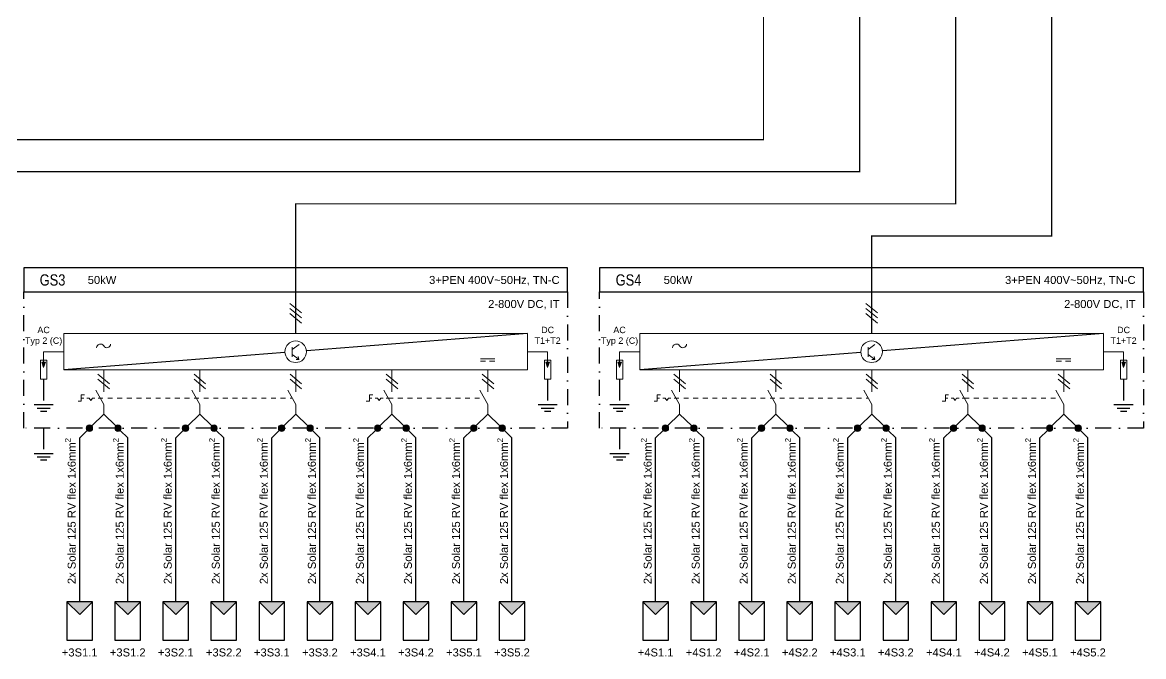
# Model space of a CAD drawing. Header units: millimetres. Extents: x -612 to 6794, y -5043 to 2163.
# Drawn here: x 1850.5 to 2200.7, y 875.4 to 1073.3 of the extents above; entities that cross this region are included whole.
import ezdxf
from ezdxf.enums import TextEntityAlignment as Align

# ---------------------------------------------------------------- set-up
doc = ezdxf.new("R2010")
doc.units = ezdxf.units.MM
doc.header["$MEASUREMENT"] = 0
for name, pattern in [('EPL_DASH', [1, 0.5, -0.5]), ('EPL_DASHLONGDOT', [1, 0.66, -0.12, 0.1, -0.12]), ('ČERCHOVANÁ', [1, 0.5, -0.25, 0, -0.25])]:
    doc.linetypes.add(name, pattern=pattern)
for name, color, linetype in [('22kV', 34, 'Continuous'), ('400V', 7, 'Continuous'), ('EV-Káble', 7, 'Continuous'), ('Kable', 7, 'Continuous'), ('LEGRAND', 7, 'Continuous')]:
    doc.layers.add(name, color=color, linetype=linetype)
doc.layers.add('EPLAN100', color=7, linetype='Continuous', lineweight=50)
doc.layers.add('EPLAN305', color=7, linetype='EPL_DASH', lineweight=25)
doc.styles.get("Standard").update_dxf_attribs({"font": 'arial.ttf'})
doc.styles.add('styl2', font='ARIALN.TTF', dxfattribs={"width": 0.85})

msp = doc.modelspace()

# ---------------------------------------------------------------- hatches: boundary and pattern name
at = {"layer": 'EPLAN305', "linetype": 'Continuous', "ltscale": 4}
for points in [[(1864.42, 892.49), (1868.42, 888.49), (1872.42, 892.49)], [(1879.42, 892.49), (1883.42, 888.49), (1887.42, 892.49)], [(1894.42, 892.49), (1898.42, 888.49), (1902.42, 892.49)], [(1909.42, 892.49), (1913.42, 888.49), (1917.42, 892.49)], [(1924.42, 892.49), (1928.42, 888.49), (1932.42, 892.49)], [(1939.42, 892.49), (1943.42, 888.49), (1947.42, 892.49)], [(1954.42, 892.49), (1958.42, 888.49), (1962.42, 892.49)], [(1969.42, 892.49), (1973.42, 888.49), (1977.42, 892.49)], [(1984.42, 892.49), (1988.42, 888.49), (1992.42, 892.49)], [(1999.42, 892.49), (2003.42, 888.49), (2007.42, 892.49)], [(2044.28, 892.49), (2048.28, 888.49), (2052.28, 892.49)], [(2059.28, 892.49), (2063.28, 888.49), (2067.28, 892.49)], [(2074.28, 892.49), (2078.28, 888.49), (2082.28, 892.49)], [(2089.28, 892.49), (2093.28, 888.49), (2097.28, 892.49)], [(2104.28, 892.49), (2108.28, 888.49), (2112.28, 892.49)], [(2119.28, 892.49), (2123.28, 888.49), (2127.28, 892.49)], [(2134.28, 892.49), (2138.28, 888.49), (2142.28, 892.49)], [(2149.28, 892.49), (2153.28, 888.49), (2157.28, 892.49)], [(2164.28, 892.49), (2168.28, 888.49), (2172.28, 892.49)], [(2179.28, 892.49), (2183.28, 888.49), (2187.28, 892.49)]]:
    msp.add_hatch(color=230, dxfattribs=at).paths.add_polyline_path(points, flags=0)
at = {"layer": 'EV-Káble', "transparency": 33554687}
h = msp.add_hatch(color=1, dxfattribs=at)
h.dxf.hatch_style = 1
h.paths.add_polyline_path([(1872.47, 946.66, 1), (1870.47, 946.66)])
h = msp.add_hatch(color=7, dxfattribs=at)
h.dxf.hatch_style = 1
h.paths.add_polyline_path([(1870.47, 946.66, 1), (1872.47, 946.66)])
h = msp.add_hatch(color=1, dxfattribs=at)
h.dxf.hatch_style = 1
h.paths.add_polyline_path([(1881.37, 946.66, 1), (1879.37, 946.66)])
h = msp.add_hatch(color=7, dxfattribs=at)
h.dxf.hatch_style = 1
h.paths.add_polyline_path([(1879.37, 946.66, 1), (1881.37, 946.66)])
h = msp.add_hatch(color=1, dxfattribs=at)
h.dxf.hatch_style = 1
h.paths.add_polyline_path([(1902.47, 946.66, 1), (1900.47, 946.66)])
h = msp.add_hatch(color=7, dxfattribs=at)
h.dxf.hatch_style = 1
h.paths.add_polyline_path([(1900.47, 946.66, 1), (1902.47, 946.66)])
h = msp.add_hatch(color=1, dxfattribs=at)
h.dxf.hatch_style = 1
h.paths.add_polyline_path([(1911.37, 946.66, 1), (1909.37, 946.66)])
h = msp.add_hatch(color=7, dxfattribs=at)
h.dxf.hatch_style = 1
h.paths.add_polyline_path([(1909.37, 946.66, 1), (1911.37, 946.66)])
h = msp.add_hatch(color=1, dxfattribs=at)
h.dxf.hatch_style = 1
h.paths.add_polyline_path([(1932.47, 946.66, 1), (1930.47, 946.66)])
h = msp.add_hatch(color=7, dxfattribs=at)
h.dxf.hatch_style = 1
h.paths.add_polyline_path([(1930.47, 946.66, 1), (1932.47, 946.66)])
h = msp.add_hatch(color=1, dxfattribs=at)
h.dxf.hatch_style = 1
h.paths.add_polyline_path([(1941.37, 946.66, 1), (1939.37, 946.66)])
h = msp.add_hatch(color=7, dxfattribs=at)
h.dxf.hatch_style = 1
h.paths.add_polyline_path([(1939.37, 946.66, 1), (1941.37, 946.66)])
h = msp.add_hatch(color=1, dxfattribs=at)
h.dxf.hatch_style = 1
h.paths.add_polyline_path([(1962.47, 946.66, 1), (1960.47, 946.66)])
h = msp.add_hatch(color=7, dxfattribs=at)
h.dxf.hatch_style = 1
h.paths.add_polyline_path([(1960.47, 946.66, 1), (1962.47, 946.66)])
h = msp.add_hatch(color=1, dxfattribs=at)
h.dxf.hatch_style = 1
h.paths.add_polyline_path([(1971.37, 946.66, 1), (1969.37, 946.66)])
h = msp.add_hatch(color=7, dxfattribs=at)
h.dxf.hatch_style = 1
h.paths.add_polyline_path([(1969.37, 946.66, 1), (1971.37, 946.66)])
h = msp.add_hatch(color=1, dxfattribs=at)
h.dxf.hatch_style = 1
h.paths.add_polyline_path([(1992.47, 946.66, 1), (1990.47, 946.66)])
h = msp.add_hatch(color=7, dxfattribs=at)
h.dxf.hatch_style = 1
h.paths.add_polyline_path([(1990.47, 946.66, 1), (1992.47, 946.66)])
h = msp.add_hatch(color=1, dxfattribs=at)
h.dxf.hatch_style = 1
h.paths.add_polyline_path([(2001.37, 946.66, 1), (1999.37, 946.66)])
h = msp.add_hatch(color=7, dxfattribs=at)
h.dxf.hatch_style = 1
h.paths.add_polyline_path([(1999.37, 946.66, 1), (2001.37, 946.66)])
h = msp.add_hatch(color=1, dxfattribs=at)
h.dxf.hatch_style = 1
h.paths.add_polyline_path([(2052.33, 946.66, 1), (2050.33, 946.66)])
h = msp.add_hatch(color=7, dxfattribs=at)
h.dxf.hatch_style = 1
h.paths.add_polyline_path([(2050.33, 946.66, 1), (2052.33, 946.66)])
h = msp.add_hatch(color=1, dxfattribs=at)
h.dxf.hatch_style = 1
h.paths.add_polyline_path([(2061.23, 946.66, 1), (2059.23, 946.66)])
h = msp.add_hatch(color=7, dxfattribs=at)
h.dxf.hatch_style = 1
h.paths.add_polyline_path([(2059.23, 946.66, 1), (2061.23, 946.66)])
h = msp.add_hatch(color=1, dxfattribs=at)
h.dxf.hatch_style = 1
h.paths.add_polyline_path([(2082.33, 946.66, 1), (2080.33, 946.66)])
h = msp.add_hatch(color=7, dxfattribs=at)
h.dxf.hatch_style = 1
h.paths.add_polyline_path([(2080.33, 946.66, 1), (2082.33, 946.66)])
h = msp.add_hatch(color=1, dxfattribs=at)
h.dxf.hatch_style = 1
h.paths.add_polyline_path([(2091.23, 946.66, 1), (2089.23, 946.66)])
h = msp.add_hatch(color=7, dxfattribs=at)
h.dxf.hatch_style = 1
h.paths.add_polyline_path([(2089.23, 946.66, 1), (2091.23, 946.66)])
h = msp.add_hatch(color=1, dxfattribs=at)
h.dxf.hatch_style = 1
h.paths.add_polyline_path([(2112.33, 946.66, 1), (2110.33, 946.66)])
h = msp.add_hatch(color=7, dxfattribs=at)
h.dxf.hatch_style = 1
h.paths.add_polyline_path([(2110.33, 946.66, 1), (2112.33, 946.66)])
h = msp.add_hatch(color=1, dxfattribs=at)
h.dxf.hatch_style = 1
h.paths.add_polyline_path([(2121.23, 946.66, 1), (2119.23, 946.66)])
h = msp.add_hatch(color=7, dxfattribs=at)
h.dxf.hatch_style = 1
h.paths.add_polyline_path([(2119.23, 946.66, 1), (2121.23, 946.66)])
h = msp.add_hatch(color=1, dxfattribs=at)
h.dxf.hatch_style = 1
h.paths.add_polyline_path([(2142.33, 946.66, 1), (2140.33, 946.66)])
h = msp.add_hatch(color=7, dxfattribs=at)
h.dxf.hatch_style = 1
h.paths.add_polyline_path([(2140.33, 946.66, 1), (2142.33, 946.66)])
h = msp.add_hatch(color=1, dxfattribs=at)
h.dxf.hatch_style = 1
h.paths.add_polyline_path([(2151.23, 946.66, 1), (2149.23, 946.66)])
h = msp.add_hatch(color=7, dxfattribs=at)
h.dxf.hatch_style = 1
h.paths.add_polyline_path([(2149.23, 946.66, 1), (2151.23, 946.66)])
h = msp.add_hatch(color=1, dxfattribs=at)
h.dxf.hatch_style = 1
h.paths.add_polyline_path([(2172.33, 946.66, 1), (2170.33, 946.66)])
h = msp.add_hatch(color=7, dxfattribs=at)
h.dxf.hatch_style = 1
h.paths.add_polyline_path([(2170.33, 946.66, 1), (2172.33, 946.66)])
h = msp.add_hatch(color=1, dxfattribs=at)
h.dxf.hatch_style = 1
h.paths.add_polyline_path([(2181.23, 946.66, 1), (2179.23, 946.66)])
h = msp.add_hatch(color=7, dxfattribs=at)
h.dxf.hatch_style = 1
h.paths.add_polyline_path([(2179.23, 946.66, 1), (2181.23, 946.66)])
at = {"layer": 'LEGRAND', "lineweight": 13}
for points in [[(1856.56, 967.24), (1857.76, 967.24), (1857.16, 965.54)], [(2013.95, 967.24), (2015.15, 967.24), (2014.55, 965.54)], [(2036.42, 967.24), (2037.62, 967.24), (2037.02, 965.54)], [(2193.81, 967.24), (2195.01, 967.24), (2194.41, 965.54)]]:
    msp.add_hatch(color=256, dxfattribs=at).paths.add_polyline_path(points, flags=0)

# ---------------------------------------------------------------- linework, layer by layer
for p, q in [((2008.29, 976.14), (1939.22, 970.78)), ((2188.15, 976.14), (2119.08, 970.78)), ((1932.49, 970.25), (1863.42, 964.89)), ((2112.35, 970.25), (2043.29, 964.89))]:
    msp.add_line(p, q)
at = {"lineweight": 13}
for p, q in [((1857.16, 970.51), (1863.42, 970.51)), ((2014.54, 970.51), (2008.29, 970.51)), ((2037.02, 970.51), (2043.28, 970.51)), ((2194.4, 970.51), (2188.15, 970.51))]:
    msp.add_line(p, q, dxfattribs=at)
at = {"linetype": 'EPL_DASH', "lineweight": 13, "ltscale": 3}
for p, q in [((1874.17, 956.03), (1934.67, 956.03)), ((1964.8, 956.03), (1994.81, 956.03)), ((2054.03, 956.03), (2114.53, 956.03)), ((2144.66, 956.03), (2174.67, 956.03))]:
    msp.add_line(p, q, dxfattribs=at)
at = {"layer": '22kV', "color": 0, "linetype": 'ČERCHOVANÁ', "ltscale": 10}
for points in [[(1850.93, 989.15), (2020.79, 989.15), (2020.79, 946.66), (1850.93, 946.66)], [(2030.79, 989.15), (2200.65, 989.15), (2200.65, 946.66), (2030.79, 946.66)]]:
    msp.add_lwpolyline(points, close=True, dxfattribs=at)
at = {"layer": '400V', "lineweight": 13}
for p, q in [((1934.06, 985.6), (1937.65, 982.59)), ((1934.06, 984.04), (1937.65, 981.03)), ((2113.92, 985.6), (2117.51, 982.59)), ((2113.92, 984.04), (2117.51, 981.03)), ((1934.06, 982.48), (1937.65, 979.46)), ((2113.92, 982.48), (2117.51, 979.46))]:
    msp.add_line(p, q, dxfattribs=at)
at = {"layer": '400V', "linetype": 'Continuous', "lineweight": 13, "ltscale": 4}
for p, q in [((1936.91, 972.76), (1934.81, 971.19)), ((1934.81, 971.94), (1934.81, 968.94)), ((2116.77, 972.76), (2114.67, 971.19)), ((2114.67, 971.94), (2114.67, 968.94)), ((1936.91, 968.11), (1934.81, 969.69)), ((1936.9, 968.11), (1935.97, 968.13)), ((1936.9, 968.11), (1936.66, 969.02)), ((1993.54, 968.29), (1998.04, 968.29)), ((1993.54, 967.54), (1995.19, 967.54)), ((1998.04, 967.54), (1996.39, 967.54)), ((2116.77, 968.11), (2114.67, 969.69)), ((2116.76, 968.11), (2115.83, 968.13)), ((2116.76, 968.11), (2116.52, 969.02)), ((2173.4, 968.29), (2177.9, 968.29)), ((2173.4, 967.54), (2175.05, 967.54)), ((2177.9, 967.54), (2176.25, 967.54))]:
    msp.add_line(p, q, dxfattribs=at)
at = {"layer": '400V', "color": 1, "lineweight": 13}
for p, q in [((1874.12, 963.51), (1877.72, 960.5)), ((1904.12, 963.51), (1907.72, 960.5)), ((1934.12, 963.51), (1937.72, 960.5)), ((1964.12, 963.51), (1967.72, 960.5)), ((1994.12, 963.51), (1997.72, 960.5)), ((2053.99, 963.51), (2057.58, 960.5)), ((2083.99, 963.51), (2087.58, 960.5)), ((2113.99, 963.51), (2117.58, 960.5)), ((2143.99, 963.51), (2147.58, 960.5)), ((2173.99, 963.51), (2177.58, 960.5)), ((1874.12, 961.95), (1877.72, 958.94)), ((1904.12, 961.95), (1907.72, 958.94)), ((1934.12, 961.95), (1937.72, 958.94)), ((1964.12, 961.95), (1967.72, 958.94)), ((1994.12, 961.95), (1997.72, 958.94)), ((2053.99, 961.95), (2057.58, 958.94)), ((2083.99, 961.95), (2087.58, 958.94)), ((2113.99, 961.95), (2117.58, 958.94)), ((2143.99, 961.95), (2147.58, 958.94)), ((2173.99, 961.95), (2177.58, 958.94))]:
    msp.add_line(p, q, dxfattribs=at)
at = {"layer": '400V', "color": 1, "linetype": 'Continuous', "lineweight": 13}
for p, q in [((1875.92, 964.89), (1875.92, 958.03)), ((1905.92, 964.89), (1905.92, 958.03)), ((1935.92, 964.89), (1935.92, 958.03)), ((1965.92, 964.89), (1965.92, 958.03)), ((1995.92, 964.89), (1995.92, 958.03)), ((2055.78, 964.89), (2055.78, 958.03)), ((2085.78, 964.89), (2085.78, 958.03)), ((2115.78, 964.89), (2115.78, 958.03)), ((2145.78, 964.89), (2145.78, 958.03)), ((2175.78, 964.89), (2175.78, 958.03))]:
    msp.add_line(p, q, dxfattribs=at)
at = {"layer": '400V', "color": 1, "linetype": 'Continuous', "lineweight": 13, "ltscale": 4}
for p, q in [((1868.92, 957.03), (1868.92, 955.03)), ((1868.92, 957.03), (1869.92, 957.03)), ((1868.92, 956.03), (1869.67, 956.03)), ((1870.67, 956.03), (1871.42, 956.03)), ((1871.92, 955.28), (1871.42, 956.03)), ((1872.42, 956.03), (1871.92, 955.28)), ((1872.42, 956.03), (1873.17, 956.03)), ((1875.92, 954.03), (1873.42, 958.53)), ((1874.17, 956.03), (1874.8, 956.03)), ((1905.92, 954.03), (1903.42, 958.53)), ((1935.92, 954.03), (1933.42, 958.53)), ((1958.92, 957.03), (1958.92, 955.03)), ((1958.92, 957.03), (1959.92, 957.03)), ((1958.92, 956.03), (1959.67, 956.03)), ((1960.67, 956.03), (1961.42, 956.03)), ((1961.92, 955.28), (1961.42, 956.03)), ((1962.42, 956.03), (1961.92, 955.28)), ((1962.42, 956.03), (1963.17, 956.03)), ((1965.92, 954.03), (1963.42, 958.53)), ((1964.17, 956.03), (1964.8, 956.03)), ((1995.92, 954.03), (1993.42, 958.53)), ((2048.78, 957.03), (2048.78, 955.03)), ((2048.78, 957.03), (2049.78, 957.03)), ((2048.78, 956.03), (2049.53, 956.03)), ((2050.53, 956.03), (2051.28, 956.03)), ((2051.78, 955.28), (2051.28, 956.03)), ((2052.28, 956.03), (2051.78, 955.28)), ((2052.28, 956.03), (2053.03, 956.03)), ((2055.78, 954.03), (2053.28, 958.53)), ((2054.03, 956.03), (2054.66, 956.03)), ((2085.78, 954.03), (2083.28, 958.53)), ((2115.78, 954.03), (2113.28, 958.53)), ((2138.78, 957.03), (2138.78, 955.03)), ((2138.78, 957.03), (2139.78, 957.03)), ((2138.78, 956.03), (2139.53, 956.03)), ((2140.53, 956.03), (2141.28, 956.03)), ((2141.78, 955.28), (2141.28, 956.03)), ((2142.28, 956.03), (2141.78, 955.28)), ((2142.28, 956.03), (2143.03, 956.03)), ((2145.78, 954.03), (2143.28, 958.53)), ((2144.03, 956.03), (2144.66, 956.03)), ((2175.78, 954.03), (2173.28, 958.53)), ((1867.92, 955.03), (1868.92, 955.03)), ((1875.92, 951.03), (1875.92, 954.03)), ((1905.92, 951.03), (1905.92, 954.03)), ((1935.92, 951.03), (1935.92, 954.03)), ((1957.92, 955.03), (1958.92, 955.03)), ((1965.92, 951.03), (1965.92, 954.03)), ((1995.92, 951.03), (1995.92, 954.03)), ((2047.78, 955.03), (2048.78, 955.03)), ((2055.78, 951.03), (2055.78, 954.03)), ((2085.78, 951.03), (2085.78, 954.03)), ((2115.78, 951.03), (2115.78, 954.03)), ((2137.78, 955.03), (2138.78, 955.03)), ((2145.78, 951.03), (2145.78, 954.03)), ((2175.78, 951.03), (2175.78, 954.03))]:
    msp.add_line(p, q, dxfattribs=at)
at = {"layer": '400V', "const_width": 0.4, "flags": 128}
for points in [[(1576.13, 976.14), (1576.14, 1036.66), (2081.96, 1036.66), (2081.96, 1224.2)], [(2111.96, 1224.2), (2111.96, 1026.66), (1756, 1026.66), (1756, 976.14)], [(2141.96, 1224.19), (2141.96, 1016.65), (1935.86, 1016.65), (1935.86, 976.14)], [(2115.72, 976.14), (2115.72, 1006.65), (2171.96, 1006.65), (2171.96, 1224.2)]]:
    msp.add_lwpolyline(points, dxfattribs=at)
at = {"layer": '400V', "color": 230, "ltscale": 5}
for points in [[(1850.93, 989.15), (2020.79, 989.15), (2020.79, 996.65), (1850.93, 996.65)], [(2030.79, 989.15), (2200.65, 989.15), (2200.65, 996.65), (2030.79, 996.65)]]:
    msp.add_lwpolyline(points, close=True, dxfattribs=at)
at = {"layer": '400V', "linetype": 'Continuous', "lineweight": 13, "ltscale": 4}
for points in [[(1863.42, 964.89), (2008.29, 964.89), (2008.29, 976.14), (1863.42, 976.14)], [(2043.29, 964.89), (2188.15, 964.89), (2188.15, 976.14), (2043.29, 976.14)]]:
    msp.add_lwpolyline(points, close=True, dxfattribs=at)
at = {"layer": '400V', "color": 1, "linetype": 'Continuous', "lineweight": 25, "ltscale": 4}
for points in [[(1872.17, 947.35), (1875.92, 951.03)], [(1879.67, 947.35), (1875.92, 951.03)], [(1902.17, 947.35), (1905.92, 951.03)], [(1909.67, 947.35), (1905.92, 951.03)], [(1932.17, 947.35), (1935.92, 951.03)], [(1939.67, 947.35), (1935.92, 951.03)], [(1962.17, 947.35), (1965.92, 951.03)], [(1969.67, 947.35), (1965.92, 951.03)], [(1992.17, 947.35), (1995.92, 951.03)], [(1999.67, 947.35), (1995.92, 951.03)], [(2052.03, 947.35), (2055.78, 951.03)], [(2059.53, 947.35), (2055.78, 951.03)], [(2082.03, 947.35), (2085.78, 951.03)], [(2089.53, 947.35), (2085.78, 951.03)], [(2112.03, 947.35), (2115.78, 951.03)], [(2119.53, 947.35), (2115.78, 951.03)], [(2142.03, 947.35), (2145.78, 951.03)], [(2149.53, 947.35), (2145.78, 951.03)], [(2172.03, 947.35), (2175.78, 951.03)], [(2179.53, 947.35), (2175.78, 951.03)], [(1868.42, 892.49), (1868.42, 943.66), (1870.76, 945.96)], [(1883.42, 892.49), (1883.42, 943.66), (1881.08, 945.96)], [(1898.42, 892.49), (1898.42, 943.66), (1900.76, 945.96)], [(1913.42, 892.49), (1913.42, 943.66), (1911.08, 945.96)], [(1928.42, 892.49), (1928.42, 943.66), (1930.76, 945.96)], [(1943.42, 892.49), (1943.42, 943.66), (1941.08, 945.96)], [(1958.42, 892.49), (1958.42, 943.66), (1960.76, 945.96)], [(1973.42, 892.49), (1973.42, 943.66), (1971.08, 945.96)], [(1988.42, 892.49), (1988.42, 943.66), (1990.76, 945.96)], [(2003.42, 892.49), (2003.42, 943.66), (2001.08, 945.96)], [(2048.28, 892.49), (2048.28, 943.66), (2050.62, 945.96)], [(2063.28, 892.49), (2063.28, 943.66), (2060.94, 945.96)], [(2078.28, 892.49), (2078.28, 943.66), (2080.62, 945.96)], [(2093.28, 892.49), (2093.28, 943.66), (2090.94, 945.96)], [(2108.28, 892.49), (2108.28, 943.66), (2110.62, 945.96)], [(2123.28, 892.49), (2123.28, 943.66), (2120.94, 945.96)], [(2138.28, 892.49), (2138.28, 943.66), (2140.62, 945.96)], [(2153.28, 892.49), (2153.28, 943.66), (2150.94, 945.96)], [(2168.28, 892.49), (2168.28, 943.66), (2170.62, 945.96)], [(2183.28, 892.49), (2183.28, 943.66), (2180.94, 945.96)]]:
    msp.add_lwpolyline(points, dxfattribs=at)
at = {"layer": '400V', "linetype": 'Continuous', "lineweight": 13, "ltscale": 4}
for centre in [(1935.86, 970.51), (2115.72, 970.51)]:
    msp.add_circle(centre, 3.38, dxfattribs=at)
for centre, radius, start, end in [((1874.88, 971.71), 1.2, 30, 180), ((1876.92, 972.9), 1.16, 210, 0), ((2054.74, 971.71), 1.2, 30, 180), ((2056.78, 972.9), 1.16, 210, 0)]:
    msp.add_arc(centre, radius, start, end, dxfattribs=at)
at = {"layer": 'EPLAN100', "color": 94, "linetype": 'EPL_DASHLONGDOT', "lineweight": 30, "ltscale": 10, "true_color": 0x00a800}
for p, q in [((1857.16, 961.89), (1857.16, 953.89)), ((2014.55, 961.89), (2014.55, 953.89)), ((2037.02, 961.89), (2037.02, 953.89)), ((2194.41, 961.89), (2194.41, 953.89)), ((1860.16, 953.89), (1854.16, 953.89)), ((1855.16, 952.89), (1859.16, 952.89)), ((2017.55, 953.89), (2011.55, 953.89)), ((2012.55, 952.89), (2016.55, 952.89)), ((2040.02, 953.89), (2034.02, 953.89)), ((2035.02, 952.89), (2039.02, 952.89)), ((2197.41, 953.89), (2191.41, 953.89)), ((2192.41, 952.89), (2196.41, 952.89)), ((1858.16, 951.89), (1856.16, 951.89)), ((2015.55, 951.89), (2013.55, 951.89)), ((2038.02, 951.89), (2036.02, 951.89)), ((2195.41, 951.89), (2193.41, 951.89)), ((1857.16, 946.66), (1857.16, 938.66)), ((2037.02, 946.66), (2037.02, 938.66)), ((1860.16, 938.66), (1854.16, 938.66)), ((2040.02, 938.66), (2034.02, 938.66)), ((1855.16, 937.66), (1859.16, 937.66)), ((1858.16, 936.66), (1856.16, 936.66)), ((2035.02, 937.66), (2039.02, 937.66)), ((2038.02, 936.66), (2036.02, 936.66))]:
    msp.add_line(p, q, dxfattribs=at)
at = {"layer": 'EPLAN305', "color": 230, "linetype": 'Continuous', "ltscale": 4}
for points in [[(1864.42, 892.49), (1868.42, 888.49), (1872.42, 892.49)], [(1864.42, 880.49), (1872.42, 880.49), (1872.42, 892.49), (1864.42, 892.49)], [(1879.42, 892.49), (1883.42, 888.49), (1887.42, 892.49)], [(1879.42, 880.49), (1887.42, 880.49), (1887.42, 892.49), (1879.42, 892.49)], [(1894.42, 892.49), (1898.42, 888.49), (1902.42, 892.49)], [(1894.42, 880.49), (1902.42, 880.49), (1902.42, 892.49), (1894.42, 892.49)], [(1909.42, 892.49), (1913.42, 888.49), (1917.42, 892.49)], [(1909.42, 880.49), (1917.42, 880.49), (1917.42, 892.49), (1909.42, 892.49)], [(1924.42, 892.49), (1928.42, 888.49), (1932.42, 892.49)], [(1924.42, 880.49), (1932.42, 880.49), (1932.42, 892.49), (1924.42, 892.49)], [(1939.42, 892.49), (1943.42, 888.49), (1947.42, 892.49)], [(1939.42, 880.49), (1947.42, 880.49), (1947.42, 892.49), (1939.42, 892.49)], [(1954.42, 892.49), (1958.42, 888.49), (1962.42, 892.49)], [(1954.42, 880.49), (1962.42, 880.49), (1962.42, 892.49), (1954.42, 892.49)], [(1969.42, 892.49), (1973.42, 888.49), (1977.42, 892.49)], [(1969.42, 880.49), (1977.42, 880.49), (1977.42, 892.49), (1969.42, 892.49)], [(1984.42, 892.49), (1988.42, 888.49), (1992.42, 892.49)], [(1984.42, 880.49), (1992.42, 880.49), (1992.42, 892.49), (1984.42, 892.49)], [(1999.42, 892.49), (2003.42, 888.49), (2007.42, 892.49)], [(1999.42, 880.49), (2007.42, 880.49), (2007.42, 892.49), (1999.42, 892.49)], [(2044.28, 892.49), (2048.28, 888.49), (2052.28, 892.49)], [(2044.28, 880.49), (2052.28, 880.49), (2052.28, 892.49), (2044.28, 892.49)], [(2059.28, 892.49), (2063.28, 888.49), (2067.28, 892.49)], [(2059.28, 880.49), (2067.28, 880.49), (2067.28, 892.49), (2059.28, 892.49)], [(2074.28, 892.49), (2078.28, 888.49), (2082.28, 892.49)], [(2074.28, 880.49), (2082.28, 880.49), (2082.28, 892.49), (2074.28, 892.49)], [(2089.28, 892.49), (2093.28, 888.49), (2097.28, 892.49)], [(2089.28, 880.49), (2097.28, 880.49), (2097.28, 892.49), (2089.28, 892.49)], [(2104.28, 892.49), (2108.28, 888.49), (2112.28, 892.49)], [(2104.28, 880.49), (2112.28, 880.49), (2112.28, 892.49), (2104.28, 892.49)], [(2119.28, 892.49), (2123.28, 888.49), (2127.28, 892.49)], [(2119.28, 880.49), (2127.28, 880.49), (2127.28, 892.49), (2119.28, 892.49)], [(2134.28, 892.49), (2138.28, 888.49), (2142.28, 892.49)], [(2134.28, 880.49), (2142.28, 880.49), (2142.28, 892.49), (2134.28, 892.49)], [(2149.28, 892.49), (2153.28, 888.49), (2157.28, 892.49)], [(2149.28, 880.49), (2157.28, 880.49), (2157.28, 892.49), (2149.28, 892.49)], [(2164.28, 892.49), (2168.28, 888.49), (2172.28, 892.49)], [(2164.28, 880.49), (2172.28, 880.49), (2172.28, 892.49), (2164.28, 892.49)], [(2179.28, 892.49), (2183.28, 888.49), (2187.28, 892.49)], [(2179.28, 880.49), (2187.28, 880.49), (2187.28, 892.49), (2179.28, 892.49)]]:
    msp.add_lwpolyline(points, close=True, dxfattribs=at)
at = {"layer": 'EV-Káble', "color": 1, "lineweight": 13}
for p, q in [((1872.47, 946.66), (1870.47, 946.66)), ((1881.37, 946.66), (1879.37, 946.66)), ((1902.47, 946.66), (1900.47, 946.66)), ((1911.37, 946.66), (1909.37, 946.66)), ((1932.47, 946.66), (1930.47, 946.66)), ((1941.37, 946.66), (1939.37, 946.66)), ((1962.47, 946.66), (1960.47, 946.66)), ((1971.37, 946.66), (1969.37, 946.66)), ((1992.47, 946.66), (1990.47, 946.66)), ((2001.37, 946.66), (1999.37, 946.66)), ((2052.33, 946.66), (2050.33, 946.66)), ((2061.23, 946.66), (2059.23, 946.66)), ((2082.33, 946.66), (2080.33, 946.66)), ((2091.23, 946.66), (2089.23, 946.66)), ((2112.33, 946.66), (2110.33, 946.66)), ((2121.23, 946.66), (2119.23, 946.66)), ((2142.33, 946.66), (2140.33, 946.66)), ((2151.23, 946.66), (2149.23, 946.66)), ((2172.33, 946.66), (2170.33, 946.66)), ((2181.23, 946.66), (2179.23, 946.66))]:
    msp.add_line(p, q, dxfattribs=at)
at = {"layer": 'LEGRAND', "lineweight": 13}
for p, q in [((1857.16, 970.51), (1857.16, 967.05)), ((2014.55, 970.51), (2014.55, 967.05)), ((2037.02, 970.51), (2037.02, 967.05)), ((2194.41, 970.51), (2194.41, 967.05))]:
    msp.add_line(p, q, dxfattribs=at)
for points in [[(1856.16, 961.89), (1858.16, 961.89), (1858.16, 967.89), (1856.16, 967.89)], [(1856.56, 967.24), (1857.76, 967.24), (1857.16, 965.54)], [(2013.55, 961.89), (2015.55, 961.89), (2015.55, 967.89), (2013.55, 967.89)], [(2013.95, 967.24), (2015.15, 967.24), (2014.55, 965.54)], [(2036.02, 961.89), (2038.02, 961.89), (2038.02, 967.89), (2036.02, 967.89)], [(2036.42, 967.24), (2037.62, 967.24), (2037.02, 965.54)], [(2193.41, 961.89), (2195.41, 961.89), (2195.41, 967.89), (2193.41, 967.89)], [(2193.81, 967.24), (2195.01, 967.24), (2194.41, 965.54)]]:
    msp.add_lwpolyline(points, close=True, dxfattribs=at)
at = {"layer": 'LEGRAND', "color": 1, "lineweight": 13}
for centre in [(1871.47, 946.66), (1880.37, 946.66), (1901.47, 946.66), (1910.37, 946.66), (1931.47, 946.66), (1940.37, 946.66), (1961.47, 946.66), (1970.37, 946.66), (1991.47, 946.66), (2000.37, 946.66), (2051.33, 946.66), (2060.23, 946.66), (2081.33, 946.66), (2090.23, 946.66), (2111.33, 946.66), (2120.23, 946.66), (2141.33, 946.66), (2150.23, 946.66), (2171.33, 946.66), (2180.23, 946.66)]:
    msp.add_circle(centre, 1, dxfattribs=at)

# ---------------------------------------------------------------- texts
at = {"layer": '22kV', "color": 230, "style": 'styl2'}
for s, p in [('GS3', (1855.93, 992.9)), ('GS4', (2035.79, 992.9))]:
    msp.add_text(s, height=3.5, dxfattribs=at).set_placement(p, align=Align.MIDDLE_LEFT)
at = {"layer": '400V', "color": 251, "lineweight": 13}
for s, p in [('50kW', (1879.86, 992.9)), ('3+PEN 400V~50Hz, TN-C', (2018.29, 992.9)), ('50kW', (2059.72, 992.9)), ('3+PEN 400V~50Hz, TN-C', (2198.15, 992.9)), ('2-800V DC, IT', (2018.29, 985.4)), ('2-800V DC, IT', (2198.15, 985.4))]:
    msp.add_text(s, height=2.5, dxfattribs=at).set_placement(p, align=Align.MIDDLE_RIGHT)
at = {"layer": '400V', "linetype": 'Continuous', "char_height": 2, "width": 13.7015, "attachment_point": 2}
for s, insert in [('\\pxqc;AC\\PTyp 2 (C)', (1857.15, 978.3)), ('\\pxqc;DC\\PT1+T2', (2014.55, 978.3)), ('\\pxqc;AC\\PTyp 2 (C)', (2037.01, 978.3)), ('\\pxqc;DC\\PT1+T2', (2194.41, 978.3))]:
    msp.add_mtext(s, dxfattribs=dict(at, insert=insert))
at = {"layer": '400V', "color": 230, "linetype": 'Continuous', "char_height": 2, "width": 13.7015, "attachment_point": 2}
for s, insert in [('\\pxqc;{\\H1.25x;+3S1.1}', (1868.42, 877.92)), ('\\pxqc;{\\H1.25x;+3S1.2}', (1883.42, 877.92)), ('\\pxqc;{\\H1.25x;+3S2.1}', (1898.42, 877.92)), ('\\pxqc;{\\H1.25x;+3S2.2}', (1913.42, 877.92)), ('\\pxqc;{\\H1.25x;+3S3.1}', (1928.42, 877.92)), ('\\pxqc;{\\H1.25x;+3S3.2}', (1943.42, 877.92)), ('\\pxqc;{\\H1.25x;+3S4.1}', (1958.42, 877.92)), ('\\pxqc;{\\H1.25x;+3S4.2}', (1973.42, 877.92)), ('{\\H1.25x;+3S5.1}', (1988.42, 877.92)), ('\\pxqc;{\\H1.25x;+3S5.2}', (2003.42, 877.92)), ('\\pxqc;{\\H1.25x;+4S1.1}', (2048.28, 877.92)), ('\\pxqc;{\\H1.25x;+4S1.2}', (2063.28, 877.92)), ('\\pxqc;{\\H1.25x;+4S2.1}', (2078.28, 877.92)), ('\\pxqc;{\\H1.25x;+4S2.2}', (2093.28, 877.92)), ('\\pxqc;{\\H1.25x;+4S3.1}', (2108.28, 877.92)), ('\\pxqc;{\\H1.25x;+4S3.2}', (2123.28, 877.92)), ('\\pxqc;{\\H1.25x;+4S4.1}', (2138.28, 877.92)), ('\\pxqc;{\\H1.25x;+4S4.2}', (2153.28, 877.92)), ('{\\H1.25x;+4S5.1}', (2168.28, 877.92)), ('\\pxqc;{\\H1.25x;+4S5.2}', (2183.28, 877.92))]:
    msp.add_mtext(s, dxfattribs=dict(at, insert=insert))
at = {"layer": 'Kable', "linetype": 'Continuous', "char_height": 2.5, "width": 58.5987, "attachment_point": 8, "rotation": 90}
for insert in [(1867.2, 920.79), (1882.2, 920.79), (1897.2, 920.79), (1912.2, 920.79), (1927.2, 920.79), (1942.2, 920.79), (1957.2, 920.79), (1972.2, 920.79), (1987.2, 920.79), (2002.2, 920.79), (2047.06, 920.79), (2062.06, 920.79), (2077.06, 920.79), (2092.06, 920.79), (2107.06, 920.79), (2122.06, 920.79), (2137.06, 920.79), (2152.06, 920.79), (2167.06, 920.79), (2182.06, 920.79)]:
    msp.add_mtext('\\A1;2x Solar 125 RV flex 1x6mm{\\H0.7x;\\S2^ ;}', dxfattribs=dict(at, insert=insert))

doc.saveas('drawing.dxf')
